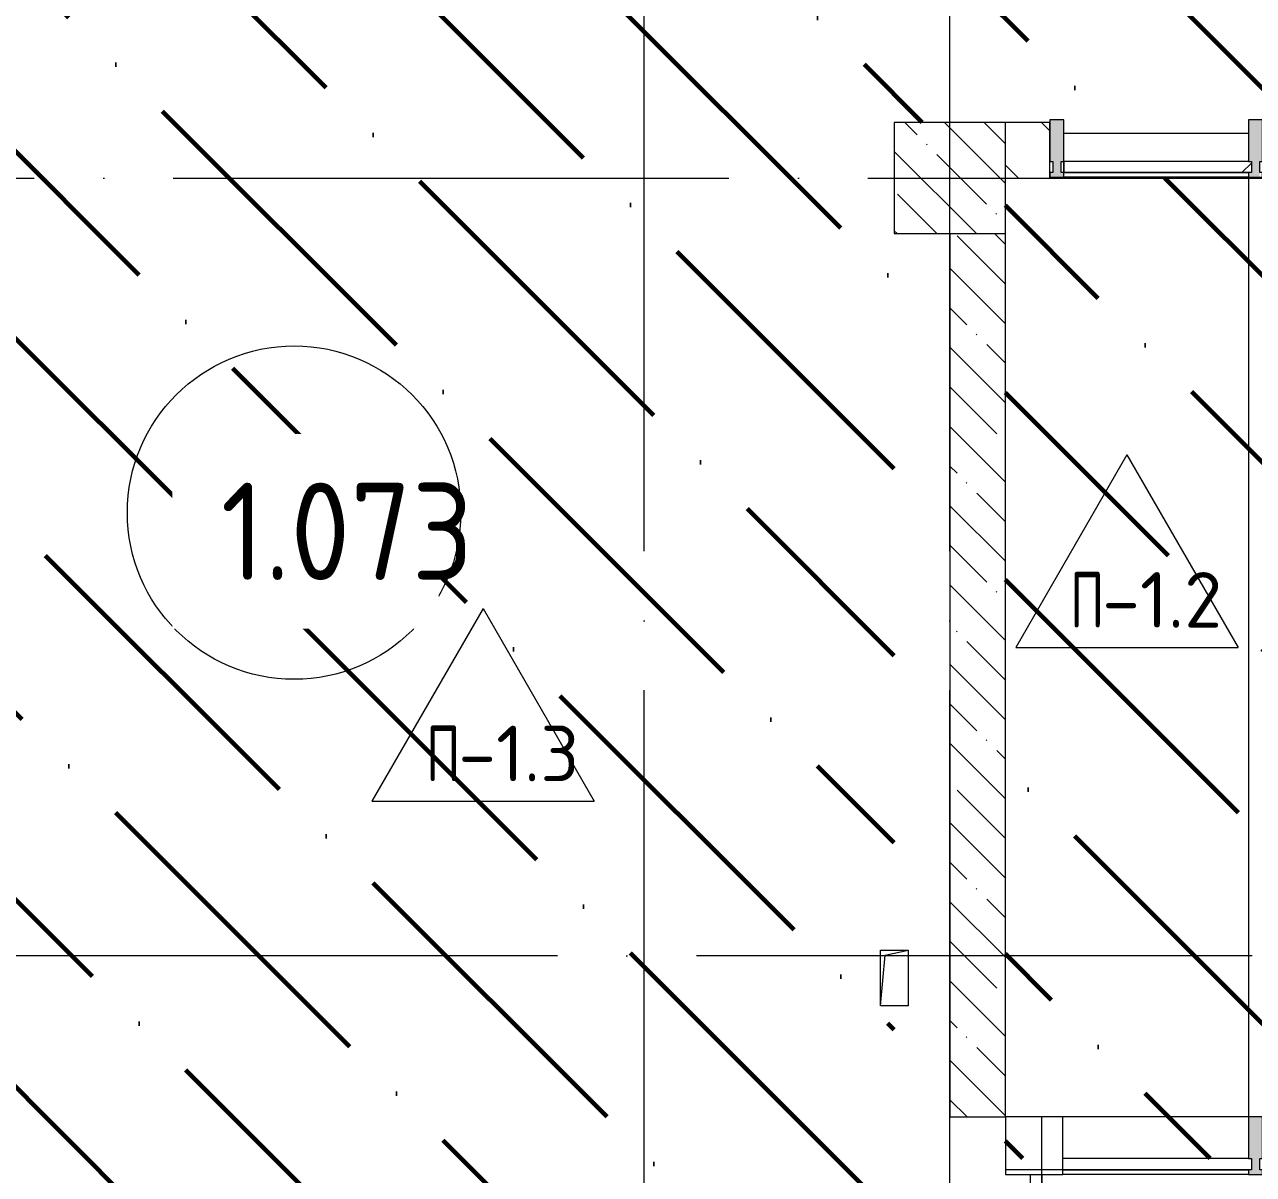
# Model space of a CAD drawing. Header units: millimetres. Extents: x -68946 to 288321, y -402657 to 324925.
# Drawn here: x 134208 to 138630, y 12338 to 16477 of the extents above; entities that cross this region are included whole.
import ezdxf

# ---------------------------------------------------------------- set-up
doc = ezdxf.new("R2010")
doc.units = ezdxf.units.MM
doc.linetypes.add('ADSK_Линия сетки', pattern=[2500, 2000, -250, 0, -250])
for name, color, linetype, lineweight in [('3.4) ПТ-2.15    4 вып', 200, 'Continuous', 60), ('A-AREA-____-IDEN', 250, 'Continuous', 9), ('A-DETL-GENF-OTLN', 250, 'Continuous', 5), ('A-FLOR-____-IDEN', 11, 'Continuous', 9), ('A-FLOR-____-OTLN', 192, 'Continuous', 9), ('A-GENM-____-OTLN', 250, 'Continuous', 9), ('A-GLAZ-____-MCUT', 250, 'Continuous', 9), ('A-GLAZ-____-OTLN', 250, 'Continuous', 5), ('A-GLAZ-CWMG-MCUT', 51, 'Continuous', 9), ('A-GLAZ-CWMG-OTLN', 51, 'Continuous', 5), ('A-WALL-____-MCUT', 250, 'Continuous', 13), ('A-WALL-____-PATT', 250, 'Continuous', 13), ('S-COLS-____-MCUT', 250, 'Continuous', 25), ('S-COLS-____-OTLN', 250, 'Continuous', 9), ('S-GRID-____-OTLN', 250, 'Continuous', 9)]:
    doc.layers.add(name, color=color, linetype=linetype, lineweight=lineweight)
doc.styles.add('ISOCPEUR_1', font='isocpeur.ttf', dxfattribs={"width": 0.9, "height": 250})
doc.styles.add('ISOCPEUR_2', font='isocpeur.ttf', dxfattribs={"height": 160})

# ---------------------------------------------------------------- blocks, each defined once
blk = doc.blocks.new('BSC_Колонна _Прямоугольная - 400x400-V68-АР1_Маркировочный план 1 этажа С2и3')
at = {"layer": 'S-COLS-____-OTLN', "lineweight": 5}
h = blk.add_hatch(dxfattribs=at)
h.set_pattern_fill('FP_104', color=256, style=0, pattern_type=2)
h.set_pattern_definition([(135, (-125249.98, -15925), (-142.56192, -142.56192), []), (135, (-125107.42, -15925), (-142.56192, -142.56192), [252.016, -50.403, 3.353, -47.05])])
h.paths.add_polyline_path([(-176.2, -200), (200, -200), (200, 200), (-200, 200), (-200, -200)])
at = {"layer": 'S-COLS-____-MCUT', "lineweight": 5}
for p, q in [((200, 200), (-200, 200)), ((-200, 200), (-200, -200)), ((200, -200), (200, 200)), ((-200, -200), (200, -200))]:
    blk.add_line(p, q, dxfattribs=at)
blk = doc.blocks.new('_Wn_-As_OpeningMEP_floor__Rectangular - _Wn_-As_OpeningMEP_floor__Rectangular-34847230-АР1_Маркировочный план 1 этажа С2и3')
at = {"layer": 'A-DETL-GENF-OTLN', "lineweight": 5}
for p, q in [((-32.3, 132.3), (50, 150)), ((-50, -50), (-32.3, 132.3))]:
    blk.add_line(p, q, dxfattribs=at)
blk = doc.blocks.new('Прямоугольный импост - Импост структурный с накладкой - 190мм-36089257-АР1_Маркировочный план 1 этажа С2и3')
at = {"layer": 'A-GLAZ-CWMG-OTLN'}
blk.add_hatch(color=50, dxfattribs=at).paths.add_polyline_path([(15, -17), (-25, -17), (-25, 0), (-15, 0), (-15, 40), (-25, 40), (-25, 190), (25, 190), (25, 40), (15, 40), (15, 0), (25, 0), (25, -17)])
at = {"layer": 'A-GLAZ-CWMG-MCUT', "lineweight": 5}
for p, q in [((-25, 40), (-25, 190)), ((-25, 190), (25, 190)), ((25, 190), (25, 40)), ((-15, 40), (-25, 40)), ((-25, -17), (-25, 0)), ((-25, 0), (-15, 0)), ((-15, 0), (-15, 40)), ((15, 40), (15, 0)), ((25, 40), (15, 40)), ((15, 0), (25, 0)), ((25, 0), (25, -17)), ((25, -17), (-25, -17))]:
    blk.add_line(p, q, dxfattribs=at)
blk = doc.blocks.new('Прямоугольный импост - Импост структурный с накладкой - 190мм-36088468-АР1_Маркировочный план 1 этажа С2и3')
at = {"layer": 'A-GLAZ-CWMG-OTLN'}
for p, q in [((126325, 12545), (125657, 12545)), ((126325, 12338), (125657, 12338))]:
    blk.add_line(p, q, dxfattribs=at)
blk = doc.blocks.new('PNS_Панель прямоугольная3 - Нр_Стекло - 40мм 2-36115708-АР1_Маркировочный план 1 этажа С2и3')
at = {"layer": 'A-GLAZ-____-OTLN'}
h = blk.add_hatch(dxfattribs=at)
h.set_pattern_fill('FP_111', color=256, style=0, pattern_type=2)
h.set_pattern_definition([(315, (-11922.5, 125680.5), (282.8427, 282.8427), [200, -600]), (315, (-12022.5, 125880.5), (282.8427, 282.8427), [600, -200]), (315, (-12122.5, 125480.5), (282.8427, 282.8427), [200, -600])])
h.paths.add_polyline_path([(-522.5, 21), (-522.5, 0), (315.5, 0), (315.5, 40), (-512.5, 40), (-512.5, 21)])
at = {"layer": 'A-GLAZ-____-MCUT', "lineweight": 5}
for p, q in [((-512.5, 40), (315.5, 40)), ((315.5, 0), (-522.5, 0))]:
    blk.add_line(p, q, dxfattribs=at)
at = {"layer": 'A-GLAZ-____-OTLN'}
blk.add_line((-522.5, 0), (522.5, 0), dxfattribs=at)
blk = doc.blocks.new('BSC_Колонна _Прямоугольная1 - 270х270-28018191-АР1_Маркировочный план 1 этажа С2и3')
at = {"layer": 'S-COLS-____-MCUT', "lineweight": 5}
for p, q in [((103.5, 103.5), (-103.5, 103.5)), ((-103.5, 103.5), (-103.5, -103.5)), ((103.5, -103.5), (103.5, 103.5)), ((-103.5, -103.5), (103.5, -103.5))]:
    blk.add_line(p, q, dxfattribs=at)
blk = doc.blocks.new('PNS_Панель прямоугольная - Нр_Металл - 40мм-37707766-АР1_Маркировочный план 1 этажа С2и3')
at = {"layer": 'A-GLAZ-____-MCUT', "lineweight": 5}
for p, q in [((235.5, 0), (-432.5, 0)), ((-432.5, -40), (235.5, -40))]:
    blk.add_line(p, q, dxfattribs=at)
at = {"layer": 'A-GLAZ-____-OTLN'}
blk.add_line((-442.5, 0), (442.5, 0), dxfattribs=at)
blk = doc.blocks.new('PNS_Панель прямоугольная2 - Нр_Стекло - 40мм-37173731-АР1_Маркировочный план 1 этажа С2и3')
at = {"layer": 'A-GLAZ-____-OTLN'}
h = blk.add_hatch(dxfattribs=at)
h.set_pattern_fill('FP_152', color=256, style=0, pattern_type=2)
h.set_pattern_definition([(225, (126097.5, 15845), (282.8427, -282.8427), [200, -600]), (225, (126297.5, 15945), (282.8427, -282.8427), [600, -200]), (225, (125897.5, 16045), (282.8427, -282.8427), [200, -600])])
h.paths.add_polyline_path([(-293.5, 0), (-337.5, 0), (-337.5, -40), (337.5, -40), (337.5, 0), (-264.5, 0)])
at = {"layer": 'A-GLAZ-____-MCUT', "lineweight": 5}
for p, q in [((337.5, 0), (-327.5, 0)), ((337.5, -40), (337.5, 0)), ((-327.5, -40), (337.5, -40))]:
    blk.add_line(p, q, dxfattribs=at)
at = {"layer": 'A-GLAZ-____-OTLN'}
blk.add_line((-337.5, 0), (337.5, 0), dxfattribs=at)
blk = doc.blocks.new('PNS_Панель прямоугольная2 - Нр_Стекло - 40мм-37172909-АР1_Маркировочный план 1 этажа С2и3')
at = {"layer": 'A-GLAZ-____-MCUT', "lineweight": 5}
blk.add_line((-5, 0), (-5, -40), dxfattribs=at)
at = {"layer": 'A-GLAZ-____-OTLN'}
blk.add_line((-5, 0), (5, 0), dxfattribs=at)
blk = doc.blocks.new('Прямоугольный импост - Импост структурный с накладкой - 190мм-37087416-АР1_Маркировочный план 1 этажа С2и3')
at = {"layer": 'A-GLAZ-CWMG-OTLN'}
blk.add_hatch(color=50, dxfattribs=at).paths.add_polyline_path([(0, -17), (-15, -16.9), (-15, 40), (-25, 40), (-25, 190), (25, 190), (25, 40), (15, 40), (15, 0), (25, 0), (25, -17), (15, -17)])
at = {"layer": 'A-GLAZ-CWMG-MCUT', "lineweight": 5}
for p, q in [((-25, 40), (-25, 190)), ((-25, 190), (25, 190)), ((25, 190), (25, 40)), ((-15, 40), (-25, 40)), ((-25, -17), (-25, 0)), ((-25, 0), (-15, 0)), ((-15, 0), (-15, 40)), ((15, 40), (15, 0)), ((25, 40), (15, 40)), ((15, 0), (25, 0)), ((25, 0), (25, -17)), ((25, -17), (-25, -17))]:
    blk.add_line(p, q, dxfattribs=at)
blk = doc.blocks.new('Прямоугольный импост - Импост структурный с накладкой - 190мм-37155525-АР1_Маркировочный план 1 этажа С2и3')
at = {"layer": 'A-GLAZ-CWMG-OTLN'}
blk.add_hatch(color=50, dxfattribs=at).paths.add_polyline_path([(-50, -17), (-50, 0), (-40, 0), (-40, 40), (-50, 40), (-50, 190), (0, 190), (0, 40), (-10, 40), (-10, 0), (0, 0), (0, -17), (-40, -17)])
at = {"layer": 'A-GLAZ-CWMG-MCUT', "lineweight": 5}
for p, q in [((-50, 40), (-50, 190)), ((-50, 190), (0, 190)), ((0, 190), (0, 40)), ((-40, 40), (-50, 40)), ((-50, -17), (-50, 0)), ((-50, 0), (-40, 0)), ((-40, 0), (-40, 40)), ((-10, 40), (-10, 0)), ((0, 40), (-10, 40)), ((-10, 0), (0, 0)), ((0, 0), (0, -17)), ((0, -17), (-50, -17))]:
    blk.add_line(p, q, dxfattribs=at)
blk = doc.blocks.new('Прямоугольный импост - Импост структурный с накладкой - 160мм-37173650-АР1_Маркировочный план 1 этажа С2и3')
at = {"layer": 'A-GLAZ-CWMG-OTLN'}
for p, q in [((126325, 16085), (125660, 16085)), ((126325, 15928), (125660, 15928))]:
    blk.add_line(p, q, dxfattribs=at)
blk = doc.blocks.new('ASML_АР_Решетка вентиляционная встроенная - ГР-4_3380х5300-42053081-АР1_Маркировочный план 1 этажа С2и3')
at = {"layer": 'A-GENM-____-OTLN', "lineweight": 5}
for p, q in [((2650, -1690), (2650, 1690)), ((2625, -1690), (2650, -1690))]:
    blk.add_line(p, q, dxfattribs=at)
blk = doc.blocks.new('AAR_СКБ_Марка_Помещения_мал - Номер-28977439-АР1_Маркировочный план 1 этажа С2и3')
at = {"layer": 'A-AREA-____-IDEN'}
blk.add_circle((-0.028, 0), 3, dxfattribs=at)
blk = doc.blocks.new('AAR_СКБ_Марка_Перекрытия - Марка пола-17325028-АР1_Маркировочный план 1 этажа С2и3')
at = {"layer": 'A-FLOR-____-IDEN'}
for p, q in [((0, 6.932), (-4.002, 0)), ((0, 6.932), (4.002, 0)), ((-4.002, 0), (4.002, 0))]:
    blk.add_line(p, q, dxfattribs=at)

msp = doc.modelspace()

# ---------------------------------------------------------------- hatches: boundary and pattern name
at = {"layer": '3.4) ПТ-2.15    4 вып'}
h = msp.add_hatch(dxfattribs=at)
h.set_pattern_fill('ANSI36', color=256, scale=150, angle=90)
h.paths.add_polyline_path([(148787.9138, 28125), (131162.8919, 28125), (131162.8919, 24345.0004), (133487.8919, 24345.0004), (133487.8919, 10424.9994), (137337.8919, 10424.9994), (137337.8919, 16124.9994), (144587.9138, 16124.9994), (144587.9138, 23025), (148787.9138, 23025), (148787.9138, 24345.0004)])
h.paths.add_polyline_path([(137337.8919, 22824.9994), (137737.8919, 22824.9994), (137737.8919, 22424.9994), (137337.8919, 22424.9994)], flags=16)
h = msp.add_hatch(dxfattribs=at)
h.set_pattern_fill('ANSI36', color=256, scale=150, angle=90)
h.paths.add_polyline_path([(144787.9138, 15924.9994), (137737.8919, 15924.9994), (137737.8919, 12395), (144787.9138, 12395)])
at = {"layer": 'A-WALL-____-PATT', "lineweight": 15, "true_color": 0x000000}
h = msp.add_hatch(dxfattribs=at)
h.set_pattern_fill('FP_2', color=18, style=0, pattern_type=2)
h.set_pattern_definition([(135, (12287.91, -0.0006), (-141.42136, -141.42136), [])])
h.paths.add_polyline_path([(137737.9138, 15924.9994), (137897.9138, 15925), (137897.9125, 16124.9994), (137737.9138, 16124.9994), (137737.9138, 16055.6428)])
h = msp.add_hatch(dxfattribs=at)
h.set_pattern_fill('FP_1', color=18, style=0, pattern_type=2)
h.set_pattern_definition([(135, (12287.91, -0.0006), (-142.5612, -142.5612), []), (135, (12430.48, -0.0006), (-142.5612, -142.5612), [252.016, -50.403, 3.353, -47.05])])
h.paths.add_polyline_path([(137737.9138, 12545), (137737.8919, 15724.9994), (137537.9138, 15724.9994), (137537.9138, 12545)])

# ---------------------------------------------------------------- linework, layer by layer
at = {"layer": 'A-FLOR-____-OTLN', "color": 18, "lineweight": 5, "true_color": 0x000000}
for p, q in [((138612.9138, 15925), (137897.9138, 15925)), ((137287.8919, 12945), (137287.8919, 13145)), ((137287.8919, 13145), (137387.8919, 13145)), ((137387.8919, 13145), (137387.8919, 12945)), ((137387.8919, 12945), (137287.8919, 12945)), ((137537.9138, 10425), (137537.9138, 12545))]:
    msp.add_line(p, q, dxfattribs=at)
at = {"layer": 'A-WALL-____-MCUT', "color": 18, "lineweight": 15, "true_color": 0x000000}
for p, q in [((137897.9138, 16124.9994), (137737.9138, 16124.9994)), ((137897.9138, 15924.9994), (137897.9138, 16124.9994)), ((137737.9138, 15924.9994), (137897.9138, 15924.9994)), ((137537.9138, 15724.9994), (137537.9138, 12545)), ((137737.9138, 12545), (137737.9138, 15724.9994)), ((137537.9138, 12545), (137737.9138, 12545))]:
    msp.add_line(p, q, dxfattribs=at)
at = {"layer": 'S-GRID-____-OTLN', "color": 18, "linetype": 'ADSK_Линия сетки', "true_color": 0x000000}
for p, q in [((136437.9138, -2919.5356), (136437.9138, 61063.6538)), ((137537.9138, -2919.5356), (137537.9138, 61063.6538)), ((77240.3519, 15925), (168626.8279, 15925)), ((168626.8279, 13125), (111607.9138, 13125))]:
    msp.add_line(p, q, dxfattribs=at)

# ---------------------------------------------------------------- block references
at = {"layer": 'A-AREA-____-IDEN', "color": 18, "true_color": 0x000000, "xscale": 200, "yscale": 200, "zscale": 99.99999999999993}
msp.add_blockref('AAR_СКБ_Марка_Помещения_мал - Номер-28977439-АР1_Маркировочный план 1 этажа С2и3', (135183.5848, 14720.6325), dxfattribs=at)
at = {"layer": 'A-FLOR-____-IDEN', "color": 18, "true_color": 0x000000, "xscale": 99.99999999999993, "yscale": 99.99999999999993, "zscale": 99.99999999999993}
for p in [(138175.4138, 14235), (135858.1151, 13681.9456)]:
    msp.add_blockref('AAR_СКБ_Марка_Перекрытия - Марка пола-17325028-АР1_Маркировочный план 1 этажа С2и3', p, dxfattribs=at)
at = {"layer": 'A-GENM-____-OTLN', "color": 18, "lineweight": 5, "true_color": 0x000000, "rotation": 180}
msp.add_blockref('ASML_АР_Решетка вентиляционная встроенная - ГР-4_3380х5300-42053081-АР1_Маркировочный план 1 этажа С2и3', (141262.9138, 14235), dxfattribs=at)
at = {"layer": 'A-GLAZ-____-MCUT', "color": 18, "lineweight": 5, "true_color": 0x000000}
for name, p, rotation in [('PNS_Панель прямоугольная2 - Нр_Стекло - 40мм-37172909-АР1_Маркировочный план 1 этажа С2и3', (137942.9138, 15944.9994), 180), ('PNS_Панель прямоугольная2 - Нр_Стекло - 40мм-37173731-АР1_Маркировочный план 1 этажа С2и3', (138285.4138, 15944.9994), 180), ('PNS_Панель прямоугольная3 - Нр_Стекло - 40мм 2-36115708-АР1_Маркировочный план 1 этажа С2и3', (137868.4138, 12022.5), 90), ('PNS_Панель прямоугольная - Нр_Металл - 40мм-37707766-АР1_Маркировочный план 1 этажа С2и3', (138180.4084, 12355), 180)]:
    msp.add_blockref(name, p, dxfattribs=dict(at, rotation=rotation))
at = {"layer": 'A-GLAZ-____-OTLN', "color": 18, "true_color": 0x000000}
msp.add_blockref('_Wn_-As_OpeningMEP_floor__Rectangular - _Wn_-As_OpeningMEP_floor__Rectangular-34847230-АР1_Маркировочный план 1 этажа С2и3', (137337.8919, 12995), dxfattribs=at)
at = {"layer": 'A-GLAZ-CWMG-OTLN', "color": 18, "true_color": 0x000000, "extrusion": (0, 0, -1)}
for name, p in [('Прямоугольный импост - Импост структурный с накладкой - 190мм-37155525-АР1_Маркировочный план 1 этажа С2и3', (-137897.9138, 15944.9994)), ('Прямоугольный импост - Импост структурный с накладкой - 190мм-37087416-АР1_Маркировочный план 1 этажа С2и3', (-138637.9138, 15944.9994)), ('Прямоугольный импост - Импост структурный с накладкой - 190мм-36089257-АР1_Маркировочный план 1 этажа С2и3', (-138637.9138, 12355))]:
    msp.add_blockref(name, p, dxfattribs=at)
at = {"layer": 'A-GLAZ-CWMG-OTLN', "color": 18, "true_color": 0x000000}
for name in ['Прямоугольный импост - Импост структурный с накладкой - 160мм-37173650-АР1_Маркировочный план 1 этажа С2и3', 'Прямоугольный импост - Импост структурный с накладкой - 190мм-36088468-АР1_Маркировочный план 1 этажа С2и3']:
    msp.add_blockref(name, (12287.9138, -0.0006), dxfattribs=at)
at = {"layer": 'S-COLS-____-OTLN', "color": 18, "lineweight": 5, "true_color": 0x000000}
for name, p in [('BSC_Колонна _Прямоугольная - 400x400-V68-АР1_Маркировочный план 1 этажа С2и3', (137537.8919, 15924.9994)), ('BSC_Колонна _Прямоугольная1 - 270х270-28018191-АР1_Маркировочный план 1 этажа С2и3', (137841.4138, 12441.5))]:
    msp.add_blockref(name, p, dxfattribs=at)

# ---------------------------------------------------------------- texts
at = {"layer": 'A-FLOR-____-IDEN', "color": 18, "true_color": 0x000000, "char_height": 200, "attachment_point": 1, "style": 'ISOCPEUR_2'}
for s, insert, width in [('\\fISOCPEUR|b0|i0|c204|p34|;\\W.7;П', (137970.1789, 14506.3858), 140.295312), ('-1.2', (138085.9341, 14506.3858), 381.60325), ('\\fISOCPEUR|b0|i0|c204|p34|;\\W.7;П', (135652.8802, 13953.3314), 140.295312), ('-1.3', (135768.6354, 13953.3314), 381.60325)]:
    msp.add_mtext(s, dxfattribs=dict(at, insert=insert, width=width))

# ---------------------------------------------------------------- next in the draw order: texts
at = {"layer": 'A-AREA-____-IDEN', "color": 18, "true_color": 0x000000, "insert": (134914.0844, 14828.118), "char_height": 350, "width": 609.2825, "attachment_point": 1, "style": 'ISOCPEUR_1', "bg_fill": 3, "box_fill_scale": 1.5, "bg_fill_color": 256, "bg_fill_transparency": 0}
msp.add_mtext('1.073', dxfattribs=at)

doc.saveas('drawing.dxf')
